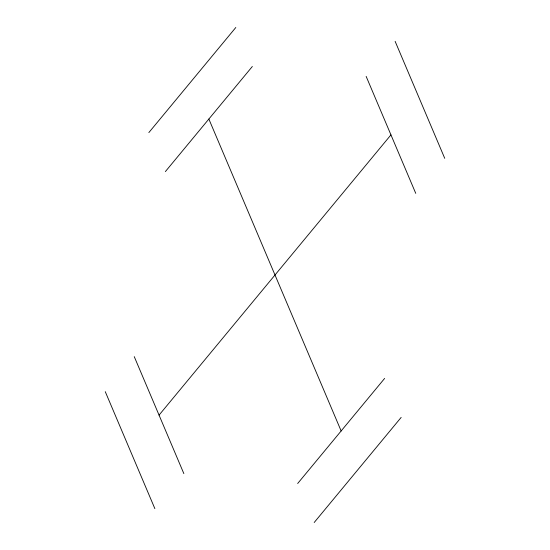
<?xml version="1.0" encoding="UTF-8"?>
<svg xmlns="http://www.w3.org/2000/svg" width="550" height="550" viewBox="0 0 550 550"><rect width="100%" height="100%" fill="white"/><g stroke="black" fill="none" stroke-linecap="round" stroke-linejoin="round"><path stroke-width="0.82" d="M148.844 132.591L235.806 27.5M165.378 171.579L252.34 66.488M159.053 415.119L390.947 134.881M297.66 483.512L384.622 378.421M314.194 522.5L401.156 417.409M395.134 41.36L444.737 158.338M366.149 76.395L415.752 193.366M208.856 119.034L341.144 430.966M134.248 356.634L183.851 473.605M105.263 391.662L154.866 508.64"/></g></svg>
